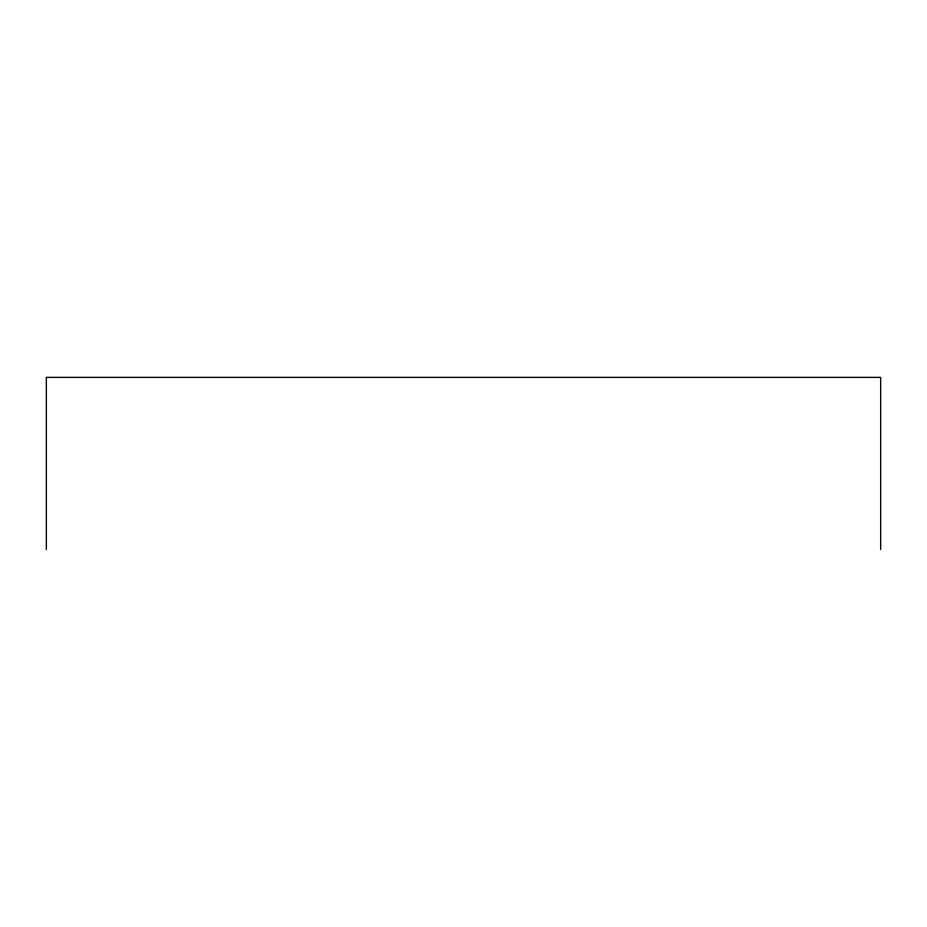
<?xml version="1.0" encoding="UTF-8"?>
<svg xmlns="http://www.w3.org/2000/svg" width="927" height="927" viewBox="0 0 927 927"><rect width="100%" height="100%" fill="white"/><g stroke="black" fill="none" stroke-linecap="round" stroke-linejoin="round"><path stroke-width="1.39" d="M880.65 549.618L880.65 377.382L46.35 377.382L46.35 549.618"/></g></svg>
